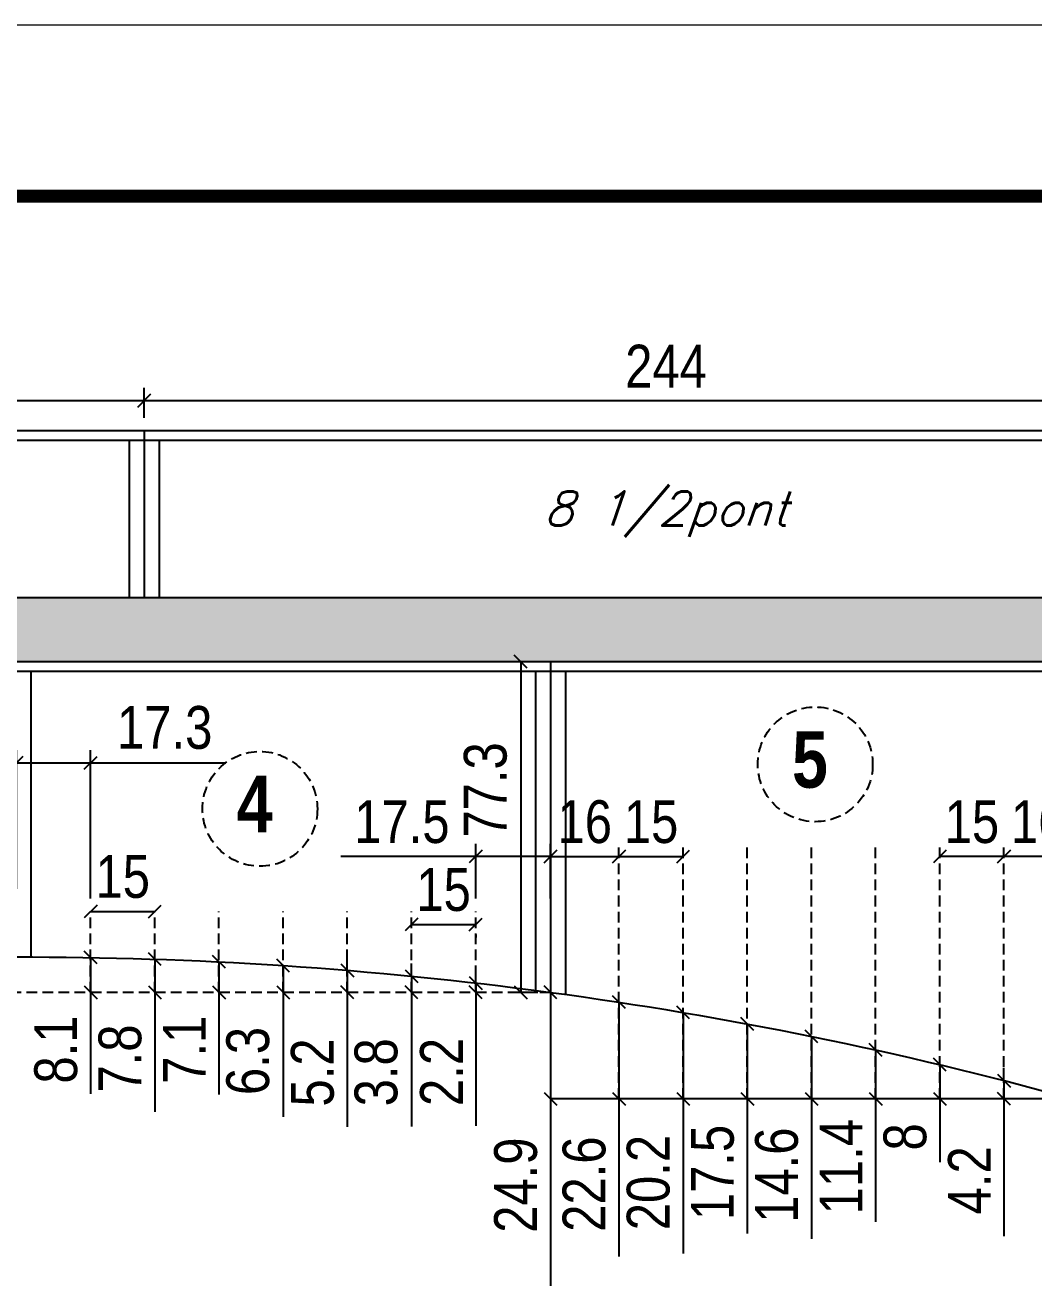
# Model space of a CAD drawing. Extents: x -15895 to 12929, y -2522 to 15173.
# Drawn here: x 10733.8 to 10969.6, y 5126.3 to 5419.3 of the extents above; entities that cross this region are included whole.
import ezdxf

# ---------------------------------------------------------------- set-up
doc = ezdxf.new("R2010")
doc.units = 0
doc.header["$PDMODE"] = 35
doc.header["$PDSIZE"] = -10
doc.linetypes.add('DASHED', pattern=[0.75, 0.5, -0.25])
for name, color, linetype in [('COTA', 241, 'Continuous'), ('NOMENCLATURA', 7, 'Continuous'), ('Painéis', 200, 'Continuous'), ('SARR_2.2x7', 40, 'Continuous'), ('SARR_3.5x7', 81, 'Continuous'), ('texto', 7, 'Continuous')]:
    doc.layers.add(name, color=color, linetype=linetype)
doc.layers.add('Folhas', color=255, linetype='Continuous', lineweight=9)
doc.layers.add('SARRAFO DE PRESSAO', color=251, linetype='DASHED', lineweight=9)
doc.styles.add('COTA TECNICA', font='techl___.ttf', dxfattribs={"height": 10})
doc.styles.add('Romans', font='romans.shx')
doc.styles.add('TECNICA', font='techb___.ttf', dxfattribs={"height": 10})
doc.dimstyles.new('PAINEL', dxfattribs={"dimtxt": 10, "dimasz": 3, "dimexe": 3, "dimexo": 3, "dimgap": 3, "dimtad": 1, "dimdec": 1, "dimzin": 12, "dimdsep": 46, "dimtxsty": 'COTA TECNICA', "dimblk1": 'OBLIQUE', "dimblk2": 'OBLIQUE', "dimsah": 1, "dimcen": 0.9, "dimclrd": 4, "dimclre": 4, "dimclrt": 240, "dimadec": 1, "dimazin": 3, "dimtfac": 1, "dimtdec": 1, "dimtmove": 0, "dimatfit": 3, "dimfxl": 1, "dimtolj": 1, "dimtzin": 12, "dimarcsym": 0})

# ---------------------------------------------------------------- blocks, each defined once
blk = doc.blocks.new('9999999999')
at = {"layer": 'Folhas'}
blk.add_lwpolyline([(98138.98, 34190.21), (99623.98, 34190.21), (99623.98, 35240.21), (98138.98, 35240.21)], close=True, dxfattribs=at)
at = {"layer": 'Folhas', "color": 30, "const_width": 3}
blk.add_lwpolyline([(98213.98, 34230.21), (99583.98, 34230.21), (99583.98, 35200.21), (98213.98, 35200.21)], close=True, dxfattribs=at)
blk = doc.blocks.new('_Oblique')
at = {"color": 0, "linetype": 'ByBlock', "lineweight": -2}
blk.add_line((-0.5, -0.5), (0.5, 0.5), dxfattribs=at)
blk = doc.blocks.new('*D2076')
at = {"layer": 'COTA', "color": 4, "lineweight": -2, "transparency": 16777216}
for p, q in [((10517.64, 5327.38), (10517.64, 5334.43)), ((10761.64, 5327.38), (10761.64, 5334.43)), ((10517.64, 5331.43), (10761.64, 5331.43))]:
    blk.add_line(p, q, dxfattribs=at)
at = {"layer": 'Defpoints', "color": 0, "transparency": 16777216}
for p in [(10761.64, 5331.43), (10517.64, 5324.38), (10761.64, 5324.38)]:
    blk.add_point(p, dxfattribs=at)
at = {"layer": 'COTA', "color": 4, "lineweight": -2, "transparency": 16777216, "xscale": 3, "yscale": 3, "zscale": 3, "rotation": 180}
blk.add_blockref('_Oblique', (10517.64, 5331.43), dxfattribs=at)
at = {"layer": 'COTA', "color": 4, "lineweight": -2, "transparency": 16777216, "xscale": 3, "yscale": 3, "zscale": 3}
blk.add_blockref('_Oblique', (10761.64, 5331.43), dxfattribs=at)
at = {"layer": 'COTA', "color": 240, "transparency": 16777216, "insert": (10639.64, 5339.5), "char_height": 10, "attachment_point": 5, "style": 'COTA TECNICA'}
blk.add_mtext('\\A1;244', dxfattribs=at)
blk = doc.blocks.new('*D2077')
at = {"layer": 'COTA', "color": 4, "lineweight": -2, "transparency": 16777216}
for p, q in [((10761.64, 5327.38), (10761.64, 5334.43)), ((11005.64, 5327.38), (11005.64, 5334.43)), ((10761.64, 5331.43), (11005.64, 5331.43))]:
    blk.add_line(p, q, dxfattribs=at)
at = {"layer": 'Defpoints', "color": 0, "transparency": 16777216}
for p in [(11005.64, 5331.43), (10761.64, 5324.38), (11005.64, 5324.38)]:
    blk.add_point(p, dxfattribs=at)
at = {"layer": 'COTA', "color": 4, "lineweight": -2, "transparency": 16777216, "xscale": 3, "yscale": 3, "zscale": 3, "rotation": 180}
blk.add_blockref('_Oblique', (10761.64, 5331.43), dxfattribs=at)
at = {"layer": 'COTA', "color": 4, "lineweight": -2, "transparency": 16777216, "xscale": 3, "yscale": 3, "zscale": 3}
blk.add_blockref('_Oblique', (11005.64, 5331.43), dxfattribs=at)
at = {"layer": 'COTA', "color": 240, "transparency": 16777216, "insert": (10883.64, 5339.5), "char_height": 10, "attachment_point": 5, "style": 'COTA TECNICA'}
blk.add_mtext('\\A1;244', dxfattribs=at)
blk = doc.blocks.new('*D2065')
at = {"layer": 'COTA', "color": 4, "lineweight": -2, "transparency": 16777216}
for p, q in [((10731.64, 5198.33), (10731.64, 5027.57)), ((10856.64, 5190.05), (10856.64, 5027.57)), ((10731.64, 5030.57), (10856.64, 5030.57))]:
    blk.add_line(p, q, dxfattribs=at)
at = {"layer": 'Defpoints', "color": 0, "transparency": 16777216}
for p in [(10731.64, 5201.33), (10856.64, 5193.05), (10856.64, 5030.57)]:
    blk.add_point(p, dxfattribs=at)
at = {"layer": 'COTA', "color": 4, "lineweight": -2, "transparency": 16777216, "xscale": 3, "yscale": 3, "zscale": 3, "rotation": 180}
blk.add_blockref('_Oblique', (10731.64, 5030.57), dxfattribs=at)
at = {"layer": 'COTA', "color": 4, "lineweight": -2, "transparency": 16777216, "xscale": 3, "yscale": 3, "zscale": 3}
blk.add_blockref('_Oblique', (10856.64, 5030.57), dxfattribs=at)
at = {"layer": 'COTA', "color": 240, "transparency": 16777216, "insert": (10794.14, 5038.68), "char_height": 10, "attachment_point": 5, "style": 'COTA TECNICA'}
blk.add_mtext('\\A1;125', dxfattribs=at)
blk = doc.blocks.new('*D2080')
at = {"layer": 'COTA', "color": 4, "lineweight": -2, "transparency": 16777216}
for p, q in [((10856.64, 5190.05), (10856.64, 5027.57)), ((10978.64, 5165.17), (10978.64, 5027.57)), ((10856.64, 5030.57), (10978.64, 5030.57))]:
    blk.add_line(p, q, dxfattribs=at)
at = {"layer": 'Defpoints', "color": 0, "transparency": 16777216}
for p in [(10856.64, 5193.05), (10978.64, 5168.17), (10978.64, 5030.57)]:
    blk.add_point(p, dxfattribs=at)
at = {"layer": 'COTA', "color": 4, "lineweight": -2, "transparency": 16777216, "xscale": 3, "yscale": 3, "zscale": 3, "rotation": 180}
blk.add_blockref('_Oblique', (10856.64, 5030.57), dxfattribs=at)
at = {"layer": 'COTA', "color": 4, "lineweight": -2, "transparency": 16777216, "xscale": 3, "yscale": 3, "zscale": 3}
blk.add_blockref('_Oblique', (10978.64, 5030.57), dxfattribs=at)
at = {"layer": 'COTA', "color": 240, "transparency": 16777216, "insert": (10917.64, 5038.63), "char_height": 10, "attachment_point": 5, "style": 'COTA TECNICA'}
blk.add_mtext('\\A1;122', dxfattribs=at)
blk = doc.blocks.new('*D2081')
at = {"layer": 'COTA', "color": 4, "lineweight": -2, "transparency": 16777216}
for p, q in [((10853.64, 5270.38), (10846.66, 5270.38)), ((10849.66, 5270.38), (10849.66, 5193.05)), ((10853.64, 5193.05), (10846.66, 5193.05))]:
    blk.add_line(p, q, dxfattribs=at)
at = {"layer": 'Defpoints', "color": 0, "transparency": 16777216}
for p in [(10856.64, 5270.38), (10849.66, 5193.05), (10856.64, 5193.05)]:
    blk.add_point(p, dxfattribs=at)
at = {"layer": 'COTA', "color": 4, "lineweight": -2, "transparency": 16777216, "xscale": 3, "yscale": 3, "zscale": 3}
for p, rotation in [((10849.66, 5270.38), 90), ((10849.66, 5193.05), 270)]:
    blk.add_blockref('_Oblique', p, dxfattribs=dict(at, rotation=rotation))
at = {"layer": 'COTA', "color": 240, "transparency": 16777216, "insert": (10841.44, 5240.39), "char_height": 10, "attachment_point": 5, "rotation": 90, "style": 'COTA TECNICA'}
blk.add_mtext('\\A1;77.3', dxfattribs=at)
blk = doc.blocks.new('*D2233')
at = {"layer": 'COTA', "color": 4, "lineweight": -2, "transparency": 16777216}
for p, q in [((10794.14, 5199.31), (10794.14, 5193.05)), ((10791.28, 5193.05), (10791.14, 5193.05)), ((10794.14, 5193.05), (10794.14, 5163.95))]:
    blk.add_line(p, q, dxfattribs=at)
at = {"layer": 'Defpoints', "color": 0, "transparency": 16777216}
for p in [(10794.14, 5199.31), (10794.14, 5193.05), (10794.28, 5193.05)]:
    blk.add_point(p, dxfattribs=at)
at = {"layer": 'COTA', "color": 4, "lineweight": -2, "transparency": 16777216, "xscale": 3, "yscale": 3, "zscale": 3}
for p, rotation in [((10794.14, 5199.31), 90), ((10794.14, 5193.05), 270)]:
    blk.add_blockref('_Oblique', p, dxfattribs=dict(at, rotation=rotation))
at = {"layer": 'COTA', "color": 240, "transparency": 16777216, "insert": (10785.92, 5177), "char_height": 10, "attachment_point": 5, "rotation": 90, "style": 'COTA TECNICA'}
blk.add_mtext('\\A1;6.3', dxfattribs=at)
blk = doc.blocks.new('*D2234')
at = {"layer": 'COTA', "color": 4, "lineweight": -2, "transparency": 16777216}
for p, q in [((10809.14, 5198.2), (10809.14, 5201.2)), ((10809.14, 5198.2), (10809.14, 5193.05)), ((10809.14, 5193.05), (10809.14, 5161.59))]:
    blk.add_line(p, q, dxfattribs=at)
at = {"layer": 'Defpoints', "color": 0, "transparency": 16777216}
for p in [(10809.14, 5198.2), (10809.14, 5193.05), (10809.14, 5193.05)]:
    blk.add_point(p, dxfattribs=at)
at = {"layer": 'COTA', "color": 4, "lineweight": -2, "transparency": 16777216, "xscale": 3, "yscale": 3, "zscale": 3}
for p, rotation in [((10809.14, 5198.2), 270), ((10809.14, 5193.05), 90)]:
    blk.add_blockref('_Oblique', p, dxfattribs=dict(at, rotation=rotation))
at = {"layer": 'COTA', "color": 240, "transparency": 16777216, "insert": (10801.03, 5174.32), "char_height": 10, "attachment_point": 5, "rotation": 90, "style": 'COTA TECNICA'}
blk.add_mtext('\\A1;5.2', dxfattribs=at)
blk = doc.blocks.new('*D2235')
at = {"layer": 'COTA', "color": 4, "lineweight": -2, "transparency": 16777216}
for p, q in [((10824.14, 5196.84), (10824.14, 5199.84)), ((10824.14, 5196.84), (10824.14, 5193.05)), ((10824.14, 5193.05), (10824.14, 5161.67))]:
    blk.add_line(p, q, dxfattribs=at)
at = {"layer": 'Defpoints', "color": 0, "transparency": 16777216}
for p in [(10824.14, 5196.84), (10824.14, 5193.05), (10824.14, 5193.05)]:
    blk.add_point(p, dxfattribs=at)
at = {"layer": 'COTA', "color": 4, "lineweight": -2, "transparency": 16777216, "xscale": 3, "yscale": 3, "zscale": 3}
for p, rotation in [((10824.14, 5196.84), 270), ((10824.14, 5193.05), 90)]:
    blk.add_blockref('_Oblique', p, dxfattribs=dict(at, rotation=rotation))
at = {"layer": 'COTA', "color": 240, "transparency": 16777216, "insert": (10815.9, 5174.36), "char_height": 10, "attachment_point": 5, "rotation": 90, "style": 'COTA TECNICA'}
blk.add_mtext('\\A1;3.8', dxfattribs=at)
blk = doc.blocks.new('*D2236')
at = {"layer": 'COTA', "color": 4, "lineweight": -2, "transparency": 16777216}
for p, q in [((10839.14, 5195.24), (10839.14, 5198.24)), ((10839.14, 5195.24), (10839.14, 5193.05)), ((10839.14, 5193.05), (10839.14, 5161.83))]:
    blk.add_line(p, q, dxfattribs=at)
at = {"layer": 'Defpoints', "color": 0, "transparency": 16777216}
for p in [(10839.14, 5195.24), (10839.14, 5193.05), (10839.14, 5193.05)]:
    blk.add_point(p, dxfattribs=at)
at = {"layer": 'COTA', "color": 4, "lineweight": -2, "transparency": 16777216, "xscale": 3, "yscale": 3, "zscale": 3}
for p, rotation in [((10839.14, 5195.24), 270), ((10839.14, 5193.05), 90)]:
    blk.add_blockref('_Oblique', p, dxfattribs=dict(at, rotation=rotation))
at = {"layer": 'COTA', "color": 240, "transparency": 16777216, "insert": (10831.14, 5174.44), "char_height": 10, "attachment_point": 5, "rotation": 90, "style": 'COTA TECNICA'}
blk.add_mtext('\\A1;2.2', dxfattribs=at)
blk = doc.blocks.new('*D2237')
at = {"layer": 'COTA', "color": 4, "lineweight": -2, "transparency": 16777216}
for p, q in [((10779.14, 5200.19), (10779.14, 5193.05)), ((10779.14, 5193.05), (10779.14, 5169.18))]:
    blk.add_line(p, q, dxfattribs=at)
at = {"layer": 'Defpoints', "color": 0, "transparency": 16777216}
for p in [(10779.14, 5200.19), (10779.14, 5193.05), (10779.14, 5193.05)]:
    blk.add_point(p, dxfattribs=at)
at = {"layer": 'COTA', "color": 4, "lineweight": -2, "transparency": 16777216, "xscale": 3, "yscale": 3, "zscale": 3}
for p, rotation in [((10779.14, 5200.19), 90), ((10779.14, 5193.05), 270)]:
    blk.add_blockref('_Oblique', p, dxfattribs=dict(at, rotation=rotation))
at = {"layer": 'COTA', "color": 240, "transparency": 16777216, "insert": (10771.06, 5179.62), "char_height": 10, "attachment_point": 5, "rotation": 90, "style": 'COTA TECNICA'}
blk.add_mtext('\\A1;7.1', dxfattribs=at)
blk = doc.blocks.new('*D2238')
at = {"layer": 'COTA', "color": 4, "lineweight": -2, "transparency": 16777216}
for p, q in [((10764.14, 5200.81), (10764.14, 5193.05)), ((10764.14, 5193.05), (10764.14, 5165.12))]:
    blk.add_line(p, q, dxfattribs=at)
at = {"layer": 'Defpoints', "color": 0, "transparency": 16777216}
for p in [(10764.14, 5200.81), (10764.14, 5193.05), (10764.14, 5193.05)]:
    blk.add_point(p, dxfattribs=at)
at = {"layer": 'COTA', "color": 4, "lineweight": -2, "transparency": 16777216, "xscale": 3, "yscale": 3, "zscale": 3}
for p, rotation in [((10764.14, 5200.81), 90), ((10764.14, 5193.05), 270)]:
    blk.add_blockref('_Oblique', p, dxfattribs=dict(at, rotation=rotation))
at = {"layer": 'COTA', "color": 240, "transparency": 16777216, "insert": (10756.04, 5177.58), "char_height": 10, "attachment_point": 5, "rotation": 90, "style": 'COTA TECNICA'}
blk.add_mtext('\\A1;7.8', dxfattribs=at)
blk = doc.blocks.new('*D2239')
at = {"layer": 'COTA', "color": 4, "lineweight": -2, "transparency": 16777216}
for p, q in [((10749.14, 5201.19), (10749.14, 5193.05)), ((10749.14, 5193.05), (10749.14, 5169.33))]:
    blk.add_line(p, q, dxfattribs=at)
at = {"layer": 'Defpoints', "color": 0, "transparency": 16777216}
for p in [(10749.14, 5201.19), (10749.14, 5193.05), (10749.14, 5193.05)]:
    blk.add_point(p, dxfattribs=at)
at = {"layer": 'COTA', "color": 4, "lineweight": -2, "transparency": 16777216, "xscale": 3, "yscale": 3, "zscale": 3}
for p, rotation in [((10749.14, 5201.19), 90), ((10749.14, 5193.05), 270)]:
    blk.add_blockref('_Oblique', p, dxfattribs=dict(at, rotation=rotation))
at = {"layer": 'COTA', "color": 240, "transparency": 16777216, "insert": (10741.04, 5179.69), "char_height": 10, "attachment_point": 5, "rotation": 90, "style": 'COTA TECNICA'}
blk.add_mtext('\\A1;8.1', dxfattribs=at)
blk = doc.blocks.new('*D2240')
at = {"layer": 'COTA', "color": 4, "lineweight": -2, "transparency": 16777216}
for p, q in [((10731.82, 5217.24), (10731.82, 5249.72)), ((10749.14, 5214.98), (10749.14, 5249.72)), ((10731.82, 5246.72), (10749.14, 5246.72)), ((10749.14, 5246.72), (10780.77, 5246.72))]:
    blk.add_line(p, q, dxfattribs=at)
at = {"layer": 'Defpoints', "color": 0, "transparency": 16777216}
for p in [(10749.14, 5246.72), (10731.82, 5214.24), (10749.14, 5211.98)]:
    blk.add_point(p, dxfattribs=at)
at = {"layer": 'COTA', "color": 4, "lineweight": -2, "transparency": 16777216, "xscale": 3, "yscale": 3, "zscale": 3, "rotation": 180}
blk.add_blockref('_Oblique', (10731.82, 5246.72), dxfattribs=at)
at = {"layer": 'COTA', "color": 4, "lineweight": -2, "transparency": 16777216, "xscale": 3, "yscale": 3, "zscale": 3}
blk.add_blockref('_Oblique', (10749.14, 5246.72), dxfattribs=at)
at = {"layer": 'COTA', "color": 240, "transparency": 16777216, "insert": (10766.45, 5254.94), "char_height": 10, "attachment_point": 5, "style": 'COTA TECNICA'}
blk.add_mtext('\\A1;17.3', dxfattribs=at)
blk = doc.blocks.new('*D2241')
at = {"layer": 'COTA', "color": 4, "lineweight": -2, "transparency": 16777216}
for p, q in [((10839.14, 5214.98), (10839.14, 5227.81)), ((10856.64, 5214.98), (10856.64, 5227.81)), ((10839.14, 5224.81), (10807.65, 5224.81)), ((10856.64, 5224.81), (10839.14, 5224.81))]:
    blk.add_line(p, q, dxfattribs=at)
at = {"layer": 'Defpoints', "color": 0, "transparency": 16777216}
for p in [(10856.64, 5224.81), (10839.14, 5211.98), (10856.64, 5211.98)]:
    blk.add_point(p, dxfattribs=at)
at = {"layer": 'COTA', "color": 4, "lineweight": -2, "transparency": 16777216, "xscale": 3, "yscale": 3, "zscale": 3, "rotation": 180}
blk.add_blockref('_Oblique', (10839.14, 5224.81), dxfattribs=at)
at = {"layer": 'COTA', "color": 4, "lineweight": -2, "transparency": 16777216, "xscale": 3, "yscale": 3, "zscale": 3}
blk.add_blockref('_Oblique', (10856.64, 5224.81), dxfattribs=at)
at = {"layer": 'COTA', "color": 240, "transparency": 16777216, "insert": (10821.89, 5232.92), "char_height": 10, "attachment_point": 5, "style": 'COTA TECNICA'}
blk.add_mtext('\\A1;17.5', dxfattribs=at)
blk = doc.blocks.new('*D2242')
at = {"layer": 'COTA', "color": 4, "lineweight": -2, "transparency": 16777216}
for p, q in [((10824.14, 5208.92), (10839.14, 5208.92)), ((10839.14, 5206.59), (10839.14, 5205.92))]:
    blk.add_line(p, q, dxfattribs=at)
at = {"layer": 'Defpoints', "color": 0, "transparency": 16777216}
for p in [(10839.14, 5209.59), (10824.14, 5208.92), (10839.14, 5208.92)]:
    blk.add_point(p, dxfattribs=at)
at = {"layer": 'COTA', "color": 4, "lineweight": -2, "transparency": 16777216, "xscale": 3, "yscale": 3, "zscale": 3, "rotation": 180}
blk.add_blockref('_Oblique', (10824.14, 5208.92), dxfattribs=at)
at = {"layer": 'COTA', "color": 4, "lineweight": -2, "transparency": 16777216, "xscale": 3, "yscale": 3, "zscale": 3}
blk.add_blockref('_Oblique', (10839.14, 5208.92), dxfattribs=at)
at = {"layer": 'COTA', "color": 240, "transparency": 16777216, "insert": (10831.64, 5217.03), "char_height": 10, "attachment_point": 5, "style": 'COTA TECNICA'}
blk.add_mtext('\\A1;15', dxfattribs=at)
blk = doc.blocks.new('*D2243')
at = {"layer": 'COTA', "color": 4, "lineweight": -2, "transparency": 16777216}
blk.add_line((10749.14, 5211.98), (10764.14, 5211.98), dxfattribs=at)
at = {"layer": 'Defpoints', "color": 0, "transparency": 16777216}
for p in [(10749.14, 5211.98), (10764.14, 5211.98), (10764.14, 5211.98)]:
    blk.add_point(p, dxfattribs=at)
at = {"layer": 'COTA', "color": 4, "lineweight": -2, "transparency": 16777216, "xscale": 3, "yscale": 3, "zscale": 3, "rotation": 180}
blk.add_blockref('_Oblique', (10749.14, 5211.98), dxfattribs=at)
at = {"layer": 'COTA', "color": 4, "lineweight": -2, "transparency": 16777216, "xscale": 3, "yscale": 3, "zscale": 3}
blk.add_blockref('_Oblique', (10764.14, 5211.98), dxfattribs=at)
at = {"layer": 'COTA', "color": 240, "transparency": 16777216, "insert": (10756.64, 5220.09), "char_height": 10, "attachment_point": 5, "style": 'COTA TECNICA'}
blk.add_mtext('\\A1;15', dxfattribs=at)
blk = doc.blocks.new('*D2244')
at = {"layer": 'COTA', "color": 4, "lineweight": -2, "transparency": 16777216}
for p, q in [((10917.64, 5182.75), (10917.64, 5168.17)), ((10917.64, 5168.17), (10917.64, 5135.43))]:
    blk.add_line(p, q, dxfattribs=at)
at = {"layer": 'Defpoints', "color": 0, "transparency": 16777216}
for p in [(10917.64, 5182.75), (10917.64, 5168.17), (10917.64, 5168.17)]:
    blk.add_point(p, dxfattribs=at)
at = {"layer": 'COTA', "color": 4, "lineweight": -2, "transparency": 16777216, "xscale": 3, "yscale": 3, "zscale": 3}
for p, rotation in [((10917.64, 5182.75), 90), ((10917.64, 5168.17), 270)]:
    blk.add_blockref('_Oblique', p, dxfattribs=dict(at, rotation=rotation))
at = {"layer": 'COTA', "color": 240, "transparency": 16777216, "insert": (10909.53, 5150.3), "char_height": 10, "attachment_point": 5, "rotation": 90, "style": 'COTA TECNICA'}
blk.add_mtext('\\A1;14.6', dxfattribs=at)
blk = doc.blocks.new('*D2245')
at = {"layer": 'COTA', "color": 4, "lineweight": -2, "transparency": 16777216}
for p, q in [((10902.64, 5185.67), (10902.64, 5168.17)), ((10902.64, 5168.17), (10902.64, 5136.68))]:
    blk.add_line(p, q, dxfattribs=at)
at = {"layer": 'Defpoints', "color": 0, "transparency": 16777216}
for p in [(10902.64, 5185.67), (10902.64, 5168.17), (10902.64, 5168.17)]:
    blk.add_point(p, dxfattribs=at)
at = {"layer": 'COTA', "color": 4, "lineweight": -2, "transparency": 16777216, "xscale": 3, "yscale": 3, "zscale": 3}
for p, rotation in [((10902.64, 5185.67), 90), ((10902.64, 5168.17), 270)]:
    blk.add_blockref('_Oblique', p, dxfattribs=dict(at, rotation=rotation))
at = {"layer": 'COTA', "color": 240, "transparency": 16777216, "insert": (10894.53, 5150.93), "char_height": 10, "attachment_point": 5, "rotation": 90, "style": 'COTA TECNICA'}
blk.add_mtext('\\A1;17.5', dxfattribs=at)
blk = doc.blocks.new('*D2246')
at = {"layer": 'COTA', "color": 4, "lineweight": -2, "transparency": 16777216}
for p, q in [((10887.64, 5188.34), (10887.64, 5168.17)), ((10887.64, 5168.17), (10887.64, 5131.96))]:
    blk.add_line(p, q, dxfattribs=at)
at = {"layer": 'Defpoints', "color": 0, "transparency": 16777216}
for p in [(10887.64, 5188.34), (10887.64, 5168.17), (10887.64, 5168.17)]:
    blk.add_point(p, dxfattribs=at)
at = {"layer": 'COTA', "color": 4, "lineweight": -2, "transparency": 16777216, "xscale": 3, "yscale": 3, "zscale": 3}
for p, rotation in [((10887.64, 5188.34), 90), ((10887.64, 5168.17), 270)]:
    blk.add_blockref('_Oblique', p, dxfattribs=dict(at, rotation=rotation))
at = {"layer": 'COTA', "color": 240, "transparency": 16777216, "insert": (10879.53, 5148.57), "char_height": 10, "attachment_point": 5, "rotation": 90, "style": 'COTA TECNICA'}
blk.add_mtext('\\A1;20.2', dxfattribs=at)
blk = doc.blocks.new('*D2247')
at = {"layer": 'COTA', "color": 4, "lineweight": -2, "transparency": 16777216}
for p, q in [((10872.64, 5190.75), (10872.64, 5168.17)), ((10872.64, 5168.17), (10872.64, 5131.26))]:
    blk.add_line(p, q, dxfattribs=at)
at = {"layer": 'Defpoints', "color": 0, "transparency": 16777216}
for p in [(10872.64, 5190.75), (10872.64, 5168.17), (10872.64, 5168.17)]:
    blk.add_point(p, dxfattribs=at)
at = {"layer": 'COTA', "color": 4, "lineweight": -2, "transparency": 16777216, "xscale": 3, "yscale": 3, "zscale": 3}
for p, rotation in [((10872.64, 5190.75), 90), ((10872.64, 5168.17), 270)]:
    blk.add_blockref('_Oblique', p, dxfattribs=dict(at, rotation=rotation))
at = {"layer": 'COTA', "color": 240, "transparency": 16777216, "insert": (10864.53, 5148.21), "char_height": 10, "attachment_point": 5, "rotation": 90, "style": 'COTA TECNICA'}
blk.add_mtext('\\A1;22.6', dxfattribs=at)
blk = doc.blocks.new('*D2248')
at = {"layer": 'COTA', "color": 4, "lineweight": -2, "transparency": 16777216}
for p, q in [((10856.64, 5193.05), (10856.64, 5168.17)), ((10856.64, 5168.17), (10856.64, 5130.76))]:
    blk.add_line(p, q, dxfattribs=at)
at = {"layer": 'Defpoints', "color": 0, "transparency": 16777216}
for p in [(10856.64, 5193.05), (10856.64, 5168.17), (10856.64, 5168.17)]:
    blk.add_point(p, dxfattribs=at)
at = {"layer": 'COTA', "color": 4, "lineweight": -2, "transparency": 16777216, "xscale": 3, "yscale": 3, "zscale": 3}
for p, rotation in [((10856.64, 5193.05), 90), ((10856.64, 5168.17), 270)]:
    blk.add_blockref('_Oblique', p, dxfattribs=dict(at, rotation=rotation))
at = {"layer": 'COTA', "color": 240, "transparency": 16777216, "insert": (10848.53, 5147.97), "char_height": 10, "attachment_point": 5, "rotation": 90, "style": 'COTA TECNICA'}
blk.add_mtext('\\A1;24.9', dxfattribs=at)
blk = doc.blocks.new('*D2249')
at = {"layer": 'COTA', "color": 4, "lineweight": -2, "transparency": 16777216}
for p, q in [((10962.64, 5172.42), (10962.64, 5175.42)), ((10962.64, 5172.42), (10962.64, 5168.17)), ((10962.64, 5168.17), (10962.64, 5136.01))]:
    blk.add_line(p, q, dxfattribs=at)
at = {"layer": 'Defpoints', "color": 0, "transparency": 16777216}
for p in [(10962.64, 5172.42), (10962.64, 5168.17), (10962.64, 5168.17)]:
    blk.add_point(p, dxfattribs=at)
at = {"layer": 'COTA', "color": 4, "lineweight": -2, "transparency": 16777216, "xscale": 3, "yscale": 3, "zscale": 3}
for p, rotation in [((10962.64, 5172.42), 270), ((10962.64, 5168.17), 90)]:
    blk.add_blockref('_Oblique', p, dxfattribs=dict(at, rotation=rotation))
at = {"layer": 'COTA', "color": 240, "transparency": 16777216, "insert": (10954.56, 5149.09), "char_height": 10, "attachment_point": 5, "rotation": 90, "style": 'COTA TECNICA'}
blk.add_mtext('\\A1;4.2', dxfattribs=at)
blk = doc.blocks.new('*D2250')
at = {"layer": 'COTA', "color": 4, "lineweight": -2, "transparency": 16777216}
for p, q in [((10947.64, 5176.13), (10947.64, 5168.17)), ((10947.64, 5168.17), (10947.64, 5153.35))]:
    blk.add_line(p, q, dxfattribs=at)
at = {"layer": 'Defpoints', "color": 0, "transparency": 16777216}
for p in [(10947.64, 5176.13), (10947.64, 5168.17), (10947.64, 5168.17)]:
    blk.add_point(p, dxfattribs=at)
at = {"layer": 'COTA', "color": 4, "lineweight": -2, "transparency": 16777216, "xscale": 3, "yscale": 3, "zscale": 3}
for p, rotation in [((10947.64, 5176.13), 90), ((10947.64, 5168.17), 270)]:
    blk.add_blockref('_Oblique', p, dxfattribs=dict(at, rotation=rotation))
at = {"layer": 'COTA', "color": 240, "transparency": 16777216, "insert": (10939.54, 5159.26), "char_height": 10, "attachment_point": 5, "rotation": 90, "style": 'COTA TECNICA'}
blk.add_mtext('\\A1;8', dxfattribs=at)
blk = doc.blocks.new('*D2251')
at = {"layer": 'COTA', "color": 4, "lineweight": -2, "transparency": 16777216}
for p, q in [((10932.64, 5179.57), (10932.64, 5168.17)), ((10932.64, 5168.17), (10932.64, 5139.42))]:
    blk.add_line(p, q, dxfattribs=at)
at = {"layer": 'Defpoints', "color": 0, "transparency": 16777216}
for p in [(10932.64, 5179.57), (10932.64, 5168.17), (10932.64, 5168.17)]:
    blk.add_point(p, dxfattribs=at)
at = {"layer": 'COTA', "color": 4, "lineweight": -2, "transparency": 16777216, "xscale": 3, "yscale": 3, "zscale": 3}
for p, rotation in [((10932.64, 5179.57), 90), ((10932.64, 5168.17), 270)]:
    blk.add_blockref('_Oblique', p, dxfattribs=dict(at, rotation=rotation))
at = {"layer": 'COTA', "color": 240, "transparency": 16777216, "insert": (10924.56, 5152.29), "char_height": 10, "attachment_point": 5, "rotation": 90, "style": 'COTA TECNICA'}
blk.add_mtext('\\A1;11.4', dxfattribs=at)
blk = doc.blocks.new('*D2252')
at = {"layer": 'COTA', "color": 4, "lineweight": -2, "transparency": 16777216}
blk.add_line((10856.64, 5224.81), (10872.64, 5224.81), dxfattribs=at)
at = {"layer": 'Defpoints', "color": 0, "transparency": 16777216}
for p in [(10856.64, 5224.81), (10872.64, 5224.81), (10872.64, 5224.81)]:
    blk.add_point(p, dxfattribs=at)
at = {"layer": 'COTA', "color": 4, "lineweight": -2, "transparency": 16777216, "xscale": 3, "yscale": 3, "zscale": 3, "rotation": 180}
blk.add_blockref('_Oblique', (10856.64, 5224.81), dxfattribs=at)
at = {"layer": 'COTA', "color": 4, "lineweight": -2, "transparency": 16777216, "xscale": 3, "yscale": 3, "zscale": 3}
blk.add_blockref('_Oblique', (10872.64, 5224.81), dxfattribs=at)
at = {"layer": 'COTA', "color": 240, "transparency": 16777216, "insert": (10864.64, 5232.91), "char_height": 10, "attachment_point": 5, "style": 'COTA TECNICA'}
blk.add_mtext('\\A1;16', dxfattribs=at)
blk = doc.blocks.new('*D2253')
at = {"layer": 'COTA', "color": 4, "lineweight": -2, "transparency": 16777216}
blk.add_line((10872.64, 5224.81), (10887.64, 5224.81), dxfattribs=at)
at = {"layer": 'Defpoints', "color": 0, "transparency": 16777216}
for p in [(10872.64, 5224.81), (10887.64, 5224.81), (10887.64, 5224.81)]:
    blk.add_point(p, dxfattribs=at)
at = {"layer": 'COTA', "color": 4, "lineweight": -2, "transparency": 16777216, "xscale": 3, "yscale": 3, "zscale": 3, "rotation": 180}
blk.add_blockref('_Oblique', (10872.64, 5224.81), dxfattribs=at)
at = {"layer": 'COTA', "color": 4, "lineweight": -2, "transparency": 16777216, "xscale": 3, "yscale": 3, "zscale": 3}
blk.add_blockref('_Oblique', (10887.64, 5224.81), dxfattribs=at)
at = {"layer": 'COTA', "color": 240, "transparency": 16777216, "insert": (10880.14, 5232.92), "char_height": 10, "attachment_point": 5, "style": 'COTA TECNICA'}
blk.add_mtext('\\A1;15', dxfattribs=at)
blk = doc.blocks.new('*D2254')
at = {"layer": 'COTA', "color": 4, "lineweight": -2, "transparency": 16777216}
blk.add_line((10978.64, 5224.81), (10962.64, 5224.81), dxfattribs=at)
at = {"layer": 'Defpoints', "color": 0, "transparency": 16777216}
for p in [(10962.64, 5224.81), (10962.64, 5224.81), (10978.64, 5224.81)]:
    blk.add_point(p, dxfattribs=at)
at = {"layer": 'COTA', "color": 4, "lineweight": -2, "transparency": 16777216, "xscale": 3, "yscale": 3, "zscale": 3, "rotation": 180}
blk.add_blockref('_Oblique', (10962.64, 5224.81), dxfattribs=at)
at = {"layer": 'COTA', "color": 4, "lineweight": -2, "transparency": 16777216, "xscale": 3, "yscale": 3, "zscale": 3}
blk.add_blockref('_Oblique', (10978.64, 5224.81), dxfattribs=at)
at = {"layer": 'COTA', "color": 240, "transparency": 16777216, "insert": (10970.64, 5232.91), "char_height": 10, "attachment_point": 5, "style": 'COTA TECNICA'}
blk.add_mtext('\\A1;16', dxfattribs=at)
blk = doc.blocks.new('*D2255')
at = {"layer": 'COTA', "color": 4, "lineweight": -2, "transparency": 16777216}
blk.add_line((10962.64, 5224.81), (10947.64, 5224.81), dxfattribs=at)
at = {"layer": 'Defpoints', "color": 0, "transparency": 16777216}
for p in [(10947.64, 5224.81), (10947.64, 5224.81), (10962.64, 5224.81)]:
    blk.add_point(p, dxfattribs=at)
at = {"layer": 'COTA', "color": 4, "lineweight": -2, "transparency": 16777216, "xscale": 3, "yscale": 3, "zscale": 3, "rotation": 180}
blk.add_blockref('_Oblique', (10947.64, 5224.81), dxfattribs=at)
at = {"layer": 'COTA', "color": 4, "lineweight": -2, "transparency": 16777216, "xscale": 3, "yscale": 3, "zscale": 3}
blk.add_blockref('_Oblique', (10962.64, 5224.81), dxfattribs=at)
at = {"layer": 'COTA', "color": 240, "transparency": 16777216, "insert": (10955.14, 5232.92), "char_height": 10, "attachment_point": 5, "style": 'COTA TECNICA'}
blk.add_mtext('\\A1;15', dxfattribs=at)

msp = doc.modelspace()

# ---------------------------------------------------------------- hatches: boundary and pattern name
at = {"layer": 'COTA'}
h = msp.add_hatch(dxfattribs=at)
h.set_pattern_fill('AR-CONC', color=256, scale=0.03)
h.set_pattern_definition([(50, (280.0955, 30.143), (5.46554, -0.4781726), [0.5715, -6.2865]), (355, (280.0955, 30.143), (-1.0573026, 5.7317054), [0.4572, -5.0292175]), (100.451445, (280.551, 30.1034), (4.4082374, 5.2535326), [0.4857003, -5.3427073]), (46.1842, (280.0955, 31.667), (8.1323712, -1.26127), [0.85725, -9.42975]), (96.63556, (280.773, 31.562), (7.122124, 7.4227837), [0.7285507, -8.014068]), (351.18415, (280.0955, 31.667), (7.122124, 7.422784), [0.685799, -7.543792]), (21, (280.8575, 31.286), (4.5484317, -3.067956), [0.5715, -6.2865]), (326, (280.8575, 31.286), (1.8540609, 5.525639), [0.4572, -5.0292]), (71.451445, (281.2366, 31.0306), (6.4024926, 2.457683), [0.4857003, -5.3426981]), (37.5, (280.0955, 30.1432), (0.0926581, 2.53665117), [0, -4.96824, 0, -5.1054, 0, -5.04825]), (7.5, (280.0955, 30.1432), (2.0045899, 3.00541724), [0, -2.91084, 0, -4.85394, 0, -1.92405]), (327.5, (278.3963, 30.1432), (4.06771786, -0.17186232), [0, -1.905, 0, -5.9436, 0, -7.8867]), (317.5, (277.6343, 30.1432), (4.4438754, 0.7627947), [0, -2.4765, 0, -3.94716, 0, -5.6007])])
h.paths.add_polyline_path([(11192.64, 5285.38), (10273.64, 5285.38), (10273.64, 5324.38), (10243.64, 5324.38), (10243.64, 5270.38), (11222.64, 5270.38), (11222.64, 5324.38), (11192.64, 5324.38)])

# ---------------------------------------------------------------- linework, layer by layer
at = {"layer": 'COTA', "linetype": 'DASHED', "ltscale": 5}
for p, q in [((10872.64, 5168.17), (10872.64, 5227.53)), ((10887.64, 5168.17), (10887.64, 5227.53)), ((10902.64, 5168.17), (10902.64, 5227.53)), ((10917.64, 5168.17), (10917.64, 5227.53)), ((10932.64, 5168.17), (10932.64, 5227.53)), ((10947.64, 5168.17), (10947.64, 5227.53)), ((10962.64, 5168.17), (10962.64, 5227.53)), ((10749.14, 5193.05), (10749.14, 5211.98)), ((10764.14, 5193.05), (10764.14, 5211.98)), ((10779.14, 5193.05), (10779.14, 5211.98)), ((10794.14, 5193.05), (10794.14, 5211.98)), ((10809.14, 5193.05), (10809.14, 5211.98)), ((10824.14, 5193.05), (10824.14, 5211.98)), ((10839.14, 5193.05), (10839.14, 5211.98)), ((10856.64, 5193.05), (10731.64, 5193.05))]:
    msp.add_line(p, q, dxfattribs=at)
at = {"layer": 'COTA'}
msp.add_line((10978.64, 5168.17), (10856.64, 5168.17), dxfattribs=at)
at = {"layer": 'COTA', "linetype": 'DASHED', "ltscale": 5}
for centre in [(10918.52, 5246.38), (10788.71, 5235.96)]:
    msp.add_circle(centre, 13.42, dxfattribs=at)
at = {"layer": 'Painéis', "linetype": 'ByBlock'}
for p, q in [((11192.64, 5324.38), (10273.64, 5324.38)), ((10761.64, 5324.38), (10761.64, 5285.38)), ((10273.64, 5285.38), (11192.64, 5285.38)), ((10856.64, 5270.38), (10856.64, 5193.05))]:
    msp.add_line(p, q, dxfattribs=at)
for points in [[(11100.64, 5125.22, -0.021323), (11171.64, 5090.84), (11222.64, 5090.84), (11222.64, 5270.38), (10243.64, 5270.38), (10243.64, 5090.84), (10294.64, 5090.84, -0.021323), (10365.64, 5125.22)], [(10731.64, 5201.33, -0.033884), (10856.64, 5193.05, -0.033884)], [(10856.64, 5193.05, -0.033677), (10978.64, 5168.17)]]:
    msp.add_lwpolyline(points, format="xyb", dxfattribs=at)
at = {"layer": 'SARR_2.2x7', "linetype": 'Continuous'}
for p, q in [((10517.64, 5322.18), (10761.64, 5322.18)), ((10761.64, 5322.18), (11005.64, 5322.18)), ((10731.64, 5268.18), (10856.64, 5268.18)), ((10856.64, 5268.18), (10975.64, 5268.18))]:
    msp.add_line(p, q, dxfattribs=at)
at = {"layer": 'SARR_3.5x7'}
for p, q in [((10758.14, 5322.18), (10758.14, 5285.38)), ((10765.14, 5322.18), (10765.14, 5285.38)), ((10735.14, 5268.18), (10735.14, 5201.33)), ((10853.14, 5268.18), (10853.14, 5193.52)), ((10860.14, 5268.18), (10860.14, 5192.57))]:
    msp.add_line(p, q, dxfattribs=at)

# ---------------------------------------------------------------- block references
at = {"layer": 'SARRAFO DE PRESSAO', "color": 6, "linetype": 'ByBlock'}
msp.add_blockref('9999999999', (-88266.53, -29820.95), dxfattribs=at)

# ---------------------------------------------------------------- texts
at = {"layer": 'NOMENCLATURA', "style": 'TECNICA'}
for s, p in [('5', (10913.08, 5240.91)), ('4', (10783.27, 5230.5))]:
    msp.add_text(s, height=13.2, dxfattribs=at).set_placement(p)
at = {"layer": 'texto', "color": 2, "insert": (10883.64, 5304.88), "char_height": 8, "attachment_point": 5, "style": 'Romans'}
msp.add_mtext('{\\Q19;\\C256;8 1/2pont}', dxfattribs=at)

# ---------------------------------------------------------------- dimensions: what is measured, and where the dimension line sits
at = {"layer": 'COTA'}
for base, p1, p2, picture, middle in [((10761.64, 5331.43), (10517.64, 5324.38), (10761.64, 5324.38), '*D2076', (10639.64, 5339.5)), ((11005.64, 5331.43), (10761.64, 5324.38), (11005.64, 5324.38), '*D2077', (10883.64, 5339.5)), ((10856.64, 5030.57), (10731.64, 5201.33), (10856.64, 5193.05), '*D2065', (10794.14, 5038.68))]:
    dim = msp.add_linear_dim(base=base, p1=p1, p2=p2, dimstyle='PAINEL', override={"dimtmove": 1}, dxfattribs=at)
    dim.commit()
    dim.dimension.update_dxf_attribs({"geometry": picture, "text_midpoint": middle})
dim = msp.add_linear_dim(base=(10849.66, 5193.05), p1=(10856.64, 5270.38), p2=(10856.64, 5193.05), angle=90, dimstyle='PAINEL', dxfattribs=at)
dim.commit()
dim.dimension.update_dxf_attribs({"geometry": '*D2081', "text_midpoint": (10849.66, 5240.39), "dimtype": 160})
for base, p1, p2, picture, middle in [((10749.14, 5246.72), (10731.82, 5214.24), (10749.14, 5211.98), '*D2240', (10766.45, 5246.72)), ((10856.64, 5224.81), (10839.14, 5211.98), (10856.64, 5211.98), '*D2241', (10821.89, 5224.81)), ((10872.64, 5224.81), (10856.64, 5224.81), (10872.64, 5224.81), '*D2252', (10864.64, 5224.81)), ((10887.64, 5224.81), (10872.64, 5224.81), (10887.64, 5224.81), '*D2253', (10880.14, 5224.81)), ((10947.64, 5224.81), (10962.64, 5224.81), (10947.64, 5224.81), '*D2255', (10955.14, 5224.81)), ((10962.64, 5224.81), (10978.64, 5224.81), (10962.64, 5224.81), '*D2254', (10970.64, 5224.81)), ((10764.14, 5211.98), (10749.14, 5211.98), (10764.14, 5211.98), '*D2243', (10756.64, 5211.98)), ((10839.14, 5208.92), (10824.14, 5208.92), (10839.14, 5209.59), '*D2242', (10831.64, 5208.92))]:
    dim = msp.add_linear_dim(base=base, p1=p1, p2=p2, dimstyle='PAINEL', dxfattribs=at)
    dim.commit()
    dim.dimension.update_dxf_attribs({"geometry": picture, "text_midpoint": middle, "dimtype": 160})
for base, p1, p2, picture, middle in [((10749.14, 5193.05), (10749.14, 5201.19), (10749.14, 5193.05), '*D2239', (10741.04, 5179.69)), ((10764.14, 5193.05), (10764.14, 5200.81), (10764.14, 5193.05), '*D2238', (10756.04, 5177.58)), ((10779.14, 5193.05), (10779.14, 5200.19), (10779.14, 5193.05), '*D2237', (10771.06, 5179.62)), ((10794.14, 5193.05), (10794.14, 5199.31), (10794.28, 5193.05), '*D2233', (10785.92, 5177)), ((10809.137, 5193.0513), (10809.137, 5198.2033), (10809.137, 5193.0513), '*D2234', (10801.0273, 5174.3217)), ((10824.14, 5193.05), (10824.14, 5196.84), (10824.14, 5193.05), '*D2235', (10815.9, 5174.36)), ((10839.14, 5193.05), (10839.14, 5195.24), (10839.14, 5193.05), '*D2236', (10831.14, 5174.44)), ((10856.64, 5168.17), (10856.64, 5193.05), (10856.64, 5168.17), '*D2248', (10848.53, 5147.97)), ((10872.64, 5168.17), (10872.64, 5190.75), (10872.64, 5168.17), '*D2247', (10864.53, 5148.21)), ((10887.64, 5168.17), (10887.64, 5188.34), (10887.64, 5168.17), '*D2246', (10879.53, 5148.57)), ((10902.64, 5168.17), (10902.64, 5185.67), (10902.64, 5168.17), '*D2245', (10894.53, 5150.93)), ((10917.64, 5168.17), (10917.64, 5182.75), (10917.64, 5168.17), '*D2244', (10909.53, 5150.3)), ((10932.64, 5168.17), (10932.64, 5179.57), (10932.64, 5168.17), '*D2251', (10924.56, 5152.29)), ((10947.64, 5168.17), (10947.64, 5176.13), (10947.64, 5168.17), '*D2250', (10939.54, 5159.26)), ((10962.637, 5168.1695), (10962.637, 5172.4185), (10962.637, 5168.1695), '*D2249', (10954.5639, 5149.0891))]:
    dim = msp.add_linear_dim(base=base, p1=p1, p2=p2, angle=90, dimstyle='PAINEL', dxfattribs=at)
    dim.commit()
    dim.dimension.update_dxf_attribs({"geometry": picture, "text_midpoint": middle})
dim = msp.add_linear_dim(base=(10978.64, 5030.57), p1=(10856.64, 5193.05), p2=(10978.64, 5168.17), dimstyle='PAINEL', dxfattribs=at)
dim.commit()
dim.dimension.update_dxf_attribs({"geometry": '*D2080', "text_midpoint": (10917.64, 5038.63)})

doc.saveas('drawing.dxf')
